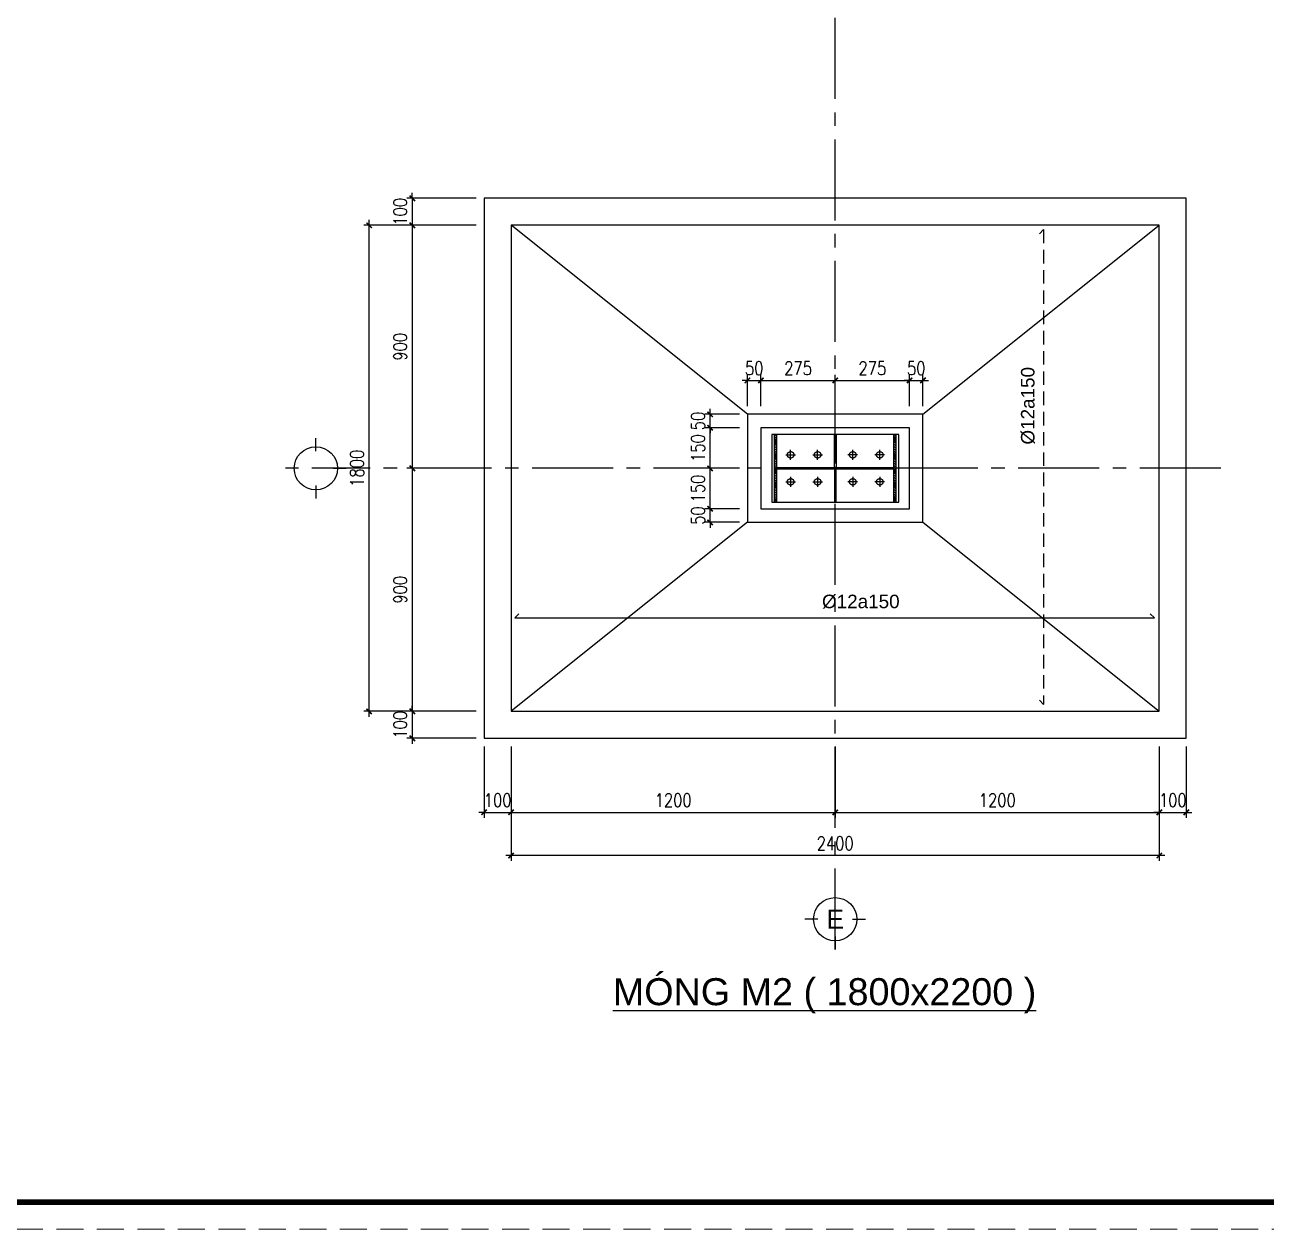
# Model space of a CAD drawing. Header units: inches. Extents: x 651127 to 1529722, y 768575 to 1021311.
# Drawn here: x 1204387 to 1227368, y 831541 to 853843 of the extents above; entities that cross this region are included whole.
import ezdxf
from ezdxf.enums import TextEntityAlignment as Align

# ---------------------------------------------------------------- set-up
doc = ezdxf.new("R2010")
doc.units = ezdxf.units.IN
doc.header["$LTSCALE"] = 1000
doc.header["$MEASUREMENT"] = 0
doc.linetypes.add('CENTER2', pattern=[1.125, 0.75, -0.125, 0.125, -0.125])
doc.linetypes.add('HIDDEN', pattern=[0.375, 0.25, -0.125])
doc.layers.get('DEFPOINTS').update_dxf_attribs({"color": 8, "lineweight": 9})
for name, color, linetype in [('DWGshare.com_1', 7, 'Continuous'), ('DWGshare.com_10', 7, 'Continuous'), ('DWGshare.com_11', 143, 'Continuous'), ('DWGshare.com_12', 51, 'Continuous'), ('DWGshare.com_2', 147, 'Continuous'), ('DWGshare.com_3', 7, 'Continuous'), ('DWGshare.com_4', 8, 'CENTER2'), ('DWGshare.com_6', 40, 'Continuous'), ('DWGshare.com_9', 8, 'Continuous')]:
    doc.layers.add(name, color=color, linetype=linetype)
doc.styles.add('DWGshare.com_2', font='VHELVEB.TTF')
doc.styles.add('DWGshare.com_3', font='VHELVEB.TTF')
doc.styles.add('DWGshare.com_4', font='romans.shx', dxfattribs={"width": 0.8})
doc.styles.add('DWGshare.com_6', font='VHELVEN.TTF')
doc.dimstyles.new('DWGshare.com_3', dxfattribs={"dimscale": 100, "dimtxt": 2.5, "dimasz": 1, "dimexe": 1, "dimexo": 1.5, "dimgap": 1, "dimtad": 1, "dimdec": 0, "dimlfac": 0.2, "dimzin": 0, "dimdsep": 46, "dimtxsty": 'DWGshare.com_4', "dimblk": 'DWGshare.com_1', "dimcen": 1.5, "dimdle": 1, "dimclrd": 256, "dimclre": 256, "dimclrt": 7, "dimadec": 0, "dimazin": 0, "dimtfac": 1, "dimtdec": 0, "dimtix": 1, "dimtmove": 2, "dimatfit": 3, "dimfxl": 1, "dimtolj": 1, "dimtzin": 0, "dimarcsym": 0})

# ---------------------------------------------------------------- blocks, each defined once
blk = doc.blocks.new('DWGshare.com_1')
at = {"color": 0, "linetype": 'ByBlock', "const_width": 0.3}
blk.add_lwpolyline([(-0.5, -0.5), (0.5, 0.5)], dxfattribs=at)
blk = doc.blocks.new('*D348')
at = {"layer": 'DEFPOINTS', "color": 0, "transparency": 16777216}
for p in [(1212890, 850631), (1211561, 850131), (1212890, 850131)]:
    blk.add_point(p, dxfattribs=at)
at = {"layer": 'DWGshare.com_2', "lineweight": -2, "transparency": 16777216}
for p, q in [((1212740, 850631), (1211461, 850631)), ((1211561, 850631), (1211561, 850731)), ((1211561, 850631), (1211561, 850131)), ((1212740, 850131), (1211461, 850131)), ((1211561, 850131), (1211561, 850031))]:
    blk.add_line(p, q, dxfattribs=at)
at = {"layer": 'DWGshare.com_2', "lineweight": -2, "transparency": 16777216, "xscale": 100, "yscale": 100, "zscale": 100}
for p, rotation in [((1211561, 850631), 270), ((1211561, 850131), 90)]:
    blk.add_blockref('DWGshare.com_1', p, dxfattribs=dict(at, rotation=rotation))
at = {"layer": 'DWGshare.com_2', "color": 7, "transparency": 16777216, "insert": (1211336, 850381), "char_height": 250, "attachment_point": 5, "rotation": 90, "style": 'DWGshare.com_4'}
blk.add_mtext('\\A1;100', dxfattribs=at)
blk = doc.blocks.new('*D349')
at = {"layer": 'DEFPOINTS', "color": 0, "transparency": 16777216}
for p in [(1212890, 850131), (1211561, 845631), (1212890, 845631)]:
    blk.add_point(p, dxfattribs=at)
at = {"layer": 'DWGshare.com_2', "lineweight": -2, "transparency": 16777216}
for p, q in [((1212740, 850131), (1211461, 850131)), ((1211561, 850231), (1211561, 845531)), ((1212740, 845631), (1211461, 845631))]:
    blk.add_line(p, q, dxfattribs=at)
at = {"layer": 'DWGshare.com_2', "lineweight": -2, "transparency": 16777216, "xscale": 100, "yscale": 100, "zscale": 100}
for p, rotation in [((1211561, 850131), 90), ((1211561, 845631), 270)]:
    blk.add_blockref('DWGshare.com_1', p, dxfattribs=dict(at, rotation=rotation))
at = {"layer": 'DWGshare.com_2', "color": 7, "transparency": 16777216, "insert": (1211336, 847881), "char_height": 250, "attachment_point": 5, "rotation": 90, "style": 'DWGshare.com_4'}
blk.add_mtext('\\A1;900', dxfattribs=at)
blk = doc.blocks.new('*D350')
at = {"layer": 'DEFPOINTS', "color": 0, "transparency": 16777216}
for p in [(1212890, 845631), (1211561, 841131), (1212890, 841131)]:
    blk.add_point(p, dxfattribs=at)
at = {"layer": 'DWGshare.com_2', "lineweight": -2, "transparency": 16777216}
for p, q in [((1211561, 845731), (1211561, 841031)), ((1212740, 845631), (1211461, 845631)), ((1212740, 841131), (1211461, 841131))]:
    blk.add_line(p, q, dxfattribs=at)
at = {"layer": 'DWGshare.com_2', "lineweight": -2, "transparency": 16777216, "xscale": 100, "yscale": 100, "zscale": 100}
for p, rotation in [((1211561, 845631), 90), ((1211561, 841131), 270)]:
    blk.add_blockref('DWGshare.com_1', p, dxfattribs=dict(at, rotation=rotation))
at = {"layer": 'DWGshare.com_2', "color": 7, "transparency": 16777216, "insert": (1211336, 843381), "char_height": 250, "attachment_point": 5, "rotation": 90, "style": 'DWGshare.com_4'}
blk.add_mtext('\\A1;900', dxfattribs=at)
blk = doc.blocks.new('*D351')
at = {"layer": 'DEFPOINTS', "color": 0, "transparency": 16777216}
for p in [(1212890, 841131), (1211561, 840631), (1212890, 840631)]:
    blk.add_point(p, dxfattribs=at)
at = {"layer": 'DWGshare.com_2', "lineweight": -2, "transparency": 16777216}
for p, q in [((1212740, 841131), (1211461, 841131)), ((1211561, 841131), (1211561, 841231)), ((1211561, 841131), (1211561, 840631)), ((1212740, 840631), (1211461, 840631)), ((1211561, 840631), (1211561, 840531))]:
    blk.add_line(p, q, dxfattribs=at)
at = {"layer": 'DWGshare.com_2', "lineweight": -2, "transparency": 16777216, "xscale": 100, "yscale": 100, "zscale": 100}
for p, rotation in [((1211561, 841131), 270), ((1211561, 840631), 90)]:
    blk.add_blockref('DWGshare.com_1', p, dxfattribs=dict(at, rotation=rotation))
at = {"layer": 'DWGshare.com_2', "color": 7, "transparency": 16777216, "insert": (1211336, 840881), "char_height": 250, "attachment_point": 5, "rotation": 90, "style": 'DWGshare.com_4'}
blk.add_mtext('\\A1;100', dxfattribs=at)
blk = doc.blocks.new('*D352')
at = {"layer": 'DEFPOINTS', "color": 0, "transparency": 16777216}
for p in [(1210761, 850131), (1212740, 850131), (1212890, 841131)]:
    blk.add_point(p, dxfattribs=at)
at = {"layer": 'DWGshare.com_2', "lineweight": -2, "transparency": 16777216}
for p, q in [((1212590, 850131), (1210661, 850131)), ((1210761, 841031), (1210761, 850231)), ((1212740, 841131), (1210661, 841131))]:
    blk.add_line(p, q, dxfattribs=at)
at = {"layer": 'DWGshare.com_2', "lineweight": -2, "transparency": 16777216, "xscale": 100, "yscale": 100, "zscale": 100}
for p, rotation in [((1210761, 850131), 90), ((1210761, 841131), 270)]:
    blk.add_blockref('DWGshare.com_1', p, dxfattribs=dict(at, rotation=rotation))
at = {"layer": 'DWGshare.com_2', "color": 7, "transparency": 16777216, "insert": (1210536, 845631), "char_height": 250, "attachment_point": 5, "rotation": 90, "style": 'DWGshare.com_4'}
blk.add_mtext('\\A1;1800', dxfattribs=at)
blk = doc.blocks.new('*D353')
at = {"layer": 'DEFPOINTS', "color": 0, "transparency": 16777216}
for p in [(1212890, 840631), (1213390, 840631), (1213390, 839260)]:
    blk.add_point(p, dxfattribs=at)
at = {"layer": 'DWGshare.com_2', "lineweight": -2, "transparency": 16777216}
for p, q in [((1212890, 840481), (1212890, 839160)), ((1213390, 840481), (1213390, 839160)), ((1212890, 839260), (1212790, 839260)), ((1212890, 839260), (1213390, 839260)), ((1213390, 839260), (1213490, 839260))]:
    blk.add_line(p, q, dxfattribs=at)
at = {"layer": 'DWGshare.com_2', "lineweight": -2, "transparency": 16777216, "xscale": 100, "yscale": 100, "zscale": 100}
blk.add_blockref('DWGshare.com_1', (1212890, 839260), dxfattribs=at)
at = {"layer": 'DWGshare.com_2', "lineweight": -2, "transparency": 16777216, "xscale": 100, "yscale": 100, "zscale": 100, "rotation": 180}
blk.add_blockref('DWGshare.com_1', (1213390, 839260), dxfattribs=at)
at = {"layer": 'DWGshare.com_2', "color": 7, "transparency": 16777216, "insert": (1213140, 839485), "char_height": 250, "attachment_point": 5, "style": 'DWGshare.com_4'}
blk.add_mtext('\\A1;100', dxfattribs=at)
blk = doc.blocks.new('*D354')
at = {"layer": 'DEFPOINTS', "color": 0, "transparency": 16777216}
for p in [(1213390, 840631), (1219390, 840631), (1219390, 839260)]:
    blk.add_point(p, dxfattribs=at)
at = {"layer": 'DWGshare.com_2', "lineweight": -2, "transparency": 16777216}
for p, q in [((1213390, 840481), (1213390, 839160)), ((1219390, 840481), (1219390, 839160)), ((1213290, 839260), (1219490, 839260))]:
    blk.add_line(p, q, dxfattribs=at)
at = {"layer": 'DWGshare.com_2', "lineweight": -2, "transparency": 16777216, "xscale": 100, "yscale": 100, "zscale": 100, "rotation": 180}
blk.add_blockref('DWGshare.com_1', (1213390, 839260), dxfattribs=at)
at = {"layer": 'DWGshare.com_2', "lineweight": -2, "transparency": 16777216, "xscale": 100, "yscale": 100, "zscale": 100}
blk.add_blockref('DWGshare.com_1', (1219390, 839260), dxfattribs=at)
at = {"layer": 'DWGshare.com_2', "color": 7, "transparency": 16777216, "insert": (1216390, 839485), "char_height": 250, "attachment_point": 5, "style": 'DWGshare.com_4'}
blk.add_mtext('\\A1;1200', dxfattribs=at)
blk = doc.blocks.new('*D355')
at = {"layer": 'DEFPOINTS', "color": 0, "transparency": 16777216}
for p in [(1219390, 840631), (1225390, 840631), (1225390, 839260)]:
    blk.add_point(p, dxfattribs=at)
at = {"layer": 'DWGshare.com_2', "lineweight": -2, "transparency": 16777216}
for p, q in [((1219390, 840481), (1219390, 839160)), ((1225390, 840481), (1225390, 839160)), ((1219290, 839260), (1225490, 839260))]:
    blk.add_line(p, q, dxfattribs=at)
at = {"layer": 'DWGshare.com_2', "lineweight": -2, "transparency": 16777216, "xscale": 100, "yscale": 100, "zscale": 100, "rotation": 180}
blk.add_blockref('DWGshare.com_1', (1219390, 839260), dxfattribs=at)
at = {"layer": 'DWGshare.com_2', "lineweight": -2, "transparency": 16777216, "xscale": 100, "yscale": 100, "zscale": 100}
blk.add_blockref('DWGshare.com_1', (1225390, 839260), dxfattribs=at)
at = {"layer": 'DWGshare.com_2', "color": 7, "transparency": 16777216, "insert": (1222390, 839485), "char_height": 250, "attachment_point": 5, "style": 'DWGshare.com_4'}
blk.add_mtext('\\A1;1200', dxfattribs=at)
blk = doc.blocks.new('*D356')
at = {"layer": 'DEFPOINTS', "color": 0, "transparency": 16777216}
for p in [(1225390, 840631), (1225890, 840631), (1225890, 839260)]:
    blk.add_point(p, dxfattribs=at)
at = {"layer": 'DWGshare.com_2', "lineweight": -2, "transparency": 16777216}
for p, q in [((1225390, 840481), (1225390, 839160)), ((1225890, 840481), (1225890, 839160)), ((1225390, 839260), (1225290, 839260)), ((1225390, 839260), (1225890, 839260)), ((1225890, 839260), (1225990, 839260))]:
    blk.add_line(p, q, dxfattribs=at)
at = {"layer": 'DWGshare.com_2', "lineweight": -2, "transparency": 16777216, "xscale": 100, "yscale": 100, "zscale": 100}
blk.add_blockref('DWGshare.com_1', (1225390, 839260), dxfattribs=at)
at = {"layer": 'DWGshare.com_2', "lineweight": -2, "transparency": 16777216, "xscale": 100, "yscale": 100, "zscale": 100, "rotation": 180}
blk.add_blockref('DWGshare.com_1', (1225890, 839260), dxfattribs=at)
at = {"layer": 'DWGshare.com_2', "color": 7, "transparency": 16777216, "insert": (1225640, 839485), "char_height": 250, "attachment_point": 5, "style": 'DWGshare.com_4'}
blk.add_mtext('\\A1;100', dxfattribs=at)
blk = doc.blocks.new('*D357')
at = {"layer": 'DEFPOINTS', "color": 0, "transparency": 16777216}
for p in [(1213390, 840481), (1225390, 840631), (1213390, 838460)]:
    blk.add_point(p, dxfattribs=at)
at = {"layer": 'DWGshare.com_2', "lineweight": -2, "transparency": 16777216}
for p, q in [((1225390, 840481), (1225390, 838360)), ((1213390, 840331), (1213390, 838360)), ((1225490, 838460), (1213290, 838460))]:
    blk.add_line(p, q, dxfattribs=at)
at = {"layer": 'DWGshare.com_2', "lineweight": -2, "transparency": 16777216, "xscale": 100, "yscale": 100, "zscale": 100, "rotation": 180}
blk.add_blockref('DWGshare.com_1', (1213390, 838460), dxfattribs=at)
at = {"layer": 'DWGshare.com_2', "lineweight": -2, "transparency": 16777216, "xscale": 100, "yscale": 100, "zscale": 100}
blk.add_blockref('DWGshare.com_1', (1225390, 838460), dxfattribs=at)
at = {"layer": 'DWGshare.com_2', "color": 7, "transparency": 16777216, "insert": (1219390, 838685), "char_height": 250, "attachment_point": 5, "style": 'DWGshare.com_4'}
blk.add_mtext('\\A1;2400', dxfattribs=at)
blk = doc.blocks.new('DWGshare.com_2')
for p, q in [((0, 320), (0, 560)), ((-320, 0), (-560, 0)), ((320, 0), (560, 0)), ((0, -320), (0, -560))]:
    blk.add_line(p, q)
blk.add_circle((0, 0), 400)
at = {"linetype": 'Continuous', "style": 'DWGshare.com_2'}
blk.add_attdef('2', text='', height=350, dxfattribs=at).set_placement((0, 0), align=Align.MIDDLE_CENTER)
blk = doc.blocks.new('*D365')
at = {"layer": 'DEFPOINTS', "color": 0, "transparency": 16777216}
for p in [(1218015, 847259), (1217765, 846631), (1218015, 846631)]:
    blk.add_point(p, dxfattribs=at)
at = {"layer": 'DWGshare.com_2', "lineweight": -2, "transparency": 16777216}
for p, q in [((1217765, 846781), (1217765, 847359)), ((1218015, 846781), (1218015, 847359)), ((1217765, 847259), (1217665, 847259)), ((1217765, 847259), (1218015, 847259)), ((1218015, 847259), (1218115, 847259))]:
    blk.add_line(p, q, dxfattribs=at)
at = {"layer": 'DWGshare.com_2', "lineweight": -2, "transparency": 16777216, "xscale": 100, "yscale": 100, "zscale": 100}
blk.add_blockref('DWGshare.com_1', (1217765, 847259), dxfattribs=at)
at = {"layer": 'DWGshare.com_2', "lineweight": -2, "transparency": 16777216, "xscale": 100, "yscale": 100, "zscale": 100, "rotation": 180}
blk.add_blockref('DWGshare.com_1', (1218015, 847259), dxfattribs=at)
at = {"layer": 'DWGshare.com_2', "color": 7, "transparency": 16777216, "insert": (1217890, 847484), "char_height": 250, "attachment_point": 5, "style": 'DWGshare.com_4'}
blk.add_mtext('\\A1;50', dxfattribs=at)
blk = doc.blocks.new('*D366')
at = {"layer": 'DEFPOINTS', "color": 0, "transparency": 16777216}
for p in [(1219390, 847259), (1218015, 846631), (1219390, 846631)]:
    blk.add_point(p, dxfattribs=at)
at = {"layer": 'DWGshare.com_2', "lineweight": -2, "transparency": 16777216}
for p, q in [((1218015, 846781), (1218015, 847359)), ((1219390, 846781), (1219390, 847359)), ((1217915, 847259), (1219490, 847259))]:
    blk.add_line(p, q, dxfattribs=at)
at = {"layer": 'DWGshare.com_2', "lineweight": -2, "transparency": 16777216, "xscale": 100, "yscale": 100, "zscale": 100, "rotation": 180}
blk.add_blockref('DWGshare.com_1', (1218015, 847259), dxfattribs=at)
at = {"layer": 'DWGshare.com_2', "lineweight": -2, "transparency": 16777216, "xscale": 100, "yscale": 100, "zscale": 100}
blk.add_blockref('DWGshare.com_1', (1219390, 847259), dxfattribs=at)
at = {"layer": 'DWGshare.com_2', "color": 7, "transparency": 16777216, "insert": (1218702, 847484), "char_height": 250, "attachment_point": 5, "style": 'DWGshare.com_4'}
blk.add_mtext('\\A1;275', dxfattribs=at)
blk = doc.blocks.new('*D367')
at = {"layer": 'DEFPOINTS', "color": 0, "transparency": 16777216}
for p in [(1220765, 847259), (1219390, 846631), (1220765, 846631)]:
    blk.add_point(p, dxfattribs=at)
at = {"layer": 'DWGshare.com_2', "lineweight": -2, "transparency": 16777216}
for p, q in [((1219390, 846781), (1219390, 847359)), ((1220765, 846781), (1220765, 847359)), ((1219290, 847259), (1220865, 847259))]:
    blk.add_line(p, q, dxfattribs=at)
at = {"layer": 'DWGshare.com_2', "lineweight": -2, "transparency": 16777216, "xscale": 100, "yscale": 100, "zscale": 100, "rotation": 180}
blk.add_blockref('DWGshare.com_1', (1219390, 847259), dxfattribs=at)
at = {"layer": 'DWGshare.com_2', "lineweight": -2, "transparency": 16777216, "xscale": 100, "yscale": 100, "zscale": 100}
blk.add_blockref('DWGshare.com_1', (1220765, 847259), dxfattribs=at)
at = {"layer": 'DWGshare.com_2', "color": 7, "transparency": 16777216, "insert": (1220077, 847484), "char_height": 250, "attachment_point": 5, "style": 'DWGshare.com_4'}
blk.add_mtext('\\A1;275', dxfattribs=at)
blk = doc.blocks.new('*D368')
at = {"layer": 'DEFPOINTS', "color": 0, "transparency": 16777216}
for p in [(1221015, 847259), (1220765, 846631), (1221015, 846631)]:
    blk.add_point(p, dxfattribs=at)
at = {"layer": 'DWGshare.com_2', "lineweight": -2, "transparency": 16777216}
for p, q in [((1220765, 846781), (1220765, 847359)), ((1221015, 846781), (1221015, 847359)), ((1220765, 847259), (1220665, 847259)), ((1220765, 847259), (1221015, 847259)), ((1221015, 847259), (1221115, 847259))]:
    blk.add_line(p, q, dxfattribs=at)
at = {"layer": 'DWGshare.com_2', "lineweight": -2, "transparency": 16777216, "xscale": 100, "yscale": 100, "zscale": 100}
blk.add_blockref('DWGshare.com_1', (1220765, 847259), dxfattribs=at)
at = {"layer": 'DWGshare.com_2', "lineweight": -2, "transparency": 16777216, "xscale": 100, "yscale": 100, "zscale": 100, "rotation": 180}
blk.add_blockref('DWGshare.com_1', (1221015, 847259), dxfattribs=at)
at = {"layer": 'DWGshare.com_2', "color": 7, "transparency": 16777216, "insert": (1220890, 847484), "char_height": 250, "attachment_point": 5, "style": 'DWGshare.com_4'}
blk.add_mtext('\\A1;50', dxfattribs=at)
blk = doc.blocks.new('*D369')
at = {"layer": 'DEFPOINTS', "color": 0, "transparency": 16777216}
for p in [(1217074, 844881), (1217765, 844881), (1217765, 844631)]:
    blk.add_point(p, dxfattribs=at)
at = {"layer": 'DWGshare.com_2', "lineweight": -2, "transparency": 16777216}
for p, q in [((1217615, 844881), (1216974, 844881)), ((1217074, 844881), (1217074, 844981)), ((1217074, 844631), (1217074, 844881)), ((1217615, 844631), (1216974, 844631)), ((1217074, 844631), (1217074, 844531))]:
    blk.add_line(p, q, dxfattribs=at)
at = {"layer": 'DWGshare.com_2', "lineweight": -2, "transparency": 16777216, "xscale": 100, "yscale": 100, "zscale": 100}
for p, rotation in [((1217074, 844881), 270), ((1217074, 844631), 90)]:
    blk.add_blockref('DWGshare.com_1', p, dxfattribs=dict(at, rotation=rotation))
at = {"layer": 'DWGshare.com_2', "color": 7, "transparency": 16777216, "insert": (1216849, 844756), "char_height": 250, "attachment_point": 5, "rotation": 90, "style": 'DWGshare.com_4'}
blk.add_mtext('\\A1;50', dxfattribs=at)
blk = doc.blocks.new('*D370')
at = {"layer": 'DEFPOINTS', "color": 0, "transparency": 16777216}
for p in [(1217074, 845631), (1217765, 845631), (1217765, 844881)]:
    blk.add_point(p, dxfattribs=at)
at = {"layer": 'DWGshare.com_2', "lineweight": -2, "transparency": 16777216}
for p, q in [((1217074, 844781), (1217074, 845731)), ((1217615, 845631), (1216974, 845631)), ((1217615, 844881), (1216974, 844881))]:
    blk.add_line(p, q, dxfattribs=at)
at = {"layer": 'DWGshare.com_2', "lineweight": -2, "transparency": 16777216, "xscale": 100, "yscale": 100, "zscale": 100}
for p, rotation in [((1217074, 845631), 90), ((1217074, 844881), 270)]:
    blk.add_blockref('DWGshare.com_1', p, dxfattribs=dict(at, rotation=rotation))
at = {"layer": 'DWGshare.com_2', "color": 7, "transparency": 16777216, "insert": (1216849, 845256), "char_height": 250, "attachment_point": 5, "rotation": 90, "style": 'DWGshare.com_4'}
blk.add_mtext('\\A1;150', dxfattribs=at)
blk = doc.blocks.new('*D371')
at = {"layer": 'DEFPOINTS', "color": 0, "transparency": 16777216}
for p in [(1217074, 846381), (1217765, 846381), (1217765, 845631)]:
    blk.add_point(p, dxfattribs=at)
at = {"layer": 'DWGshare.com_2', "lineweight": -2, "transparency": 16777216}
for p, q in [((1217074, 845531), (1217074, 846481)), ((1217615, 846381), (1216974, 846381)), ((1217615, 845631), (1216974, 845631))]:
    blk.add_line(p, q, dxfattribs=at)
at = {"layer": 'DWGshare.com_2', "lineweight": -2, "transparency": 16777216, "xscale": 100, "yscale": 100, "zscale": 100}
for p, rotation in [((1217074, 846381), 90), ((1217074, 845631), 270)]:
    blk.add_blockref('DWGshare.com_1', p, dxfattribs=dict(at, rotation=rotation))
at = {"layer": 'DWGshare.com_2', "color": 7, "transparency": 16777216, "insert": (1216849, 846006), "char_height": 250, "attachment_point": 5, "rotation": 90, "style": 'DWGshare.com_4'}
blk.add_mtext('\\A1;150', dxfattribs=at)
blk = doc.blocks.new('*D372')
at = {"layer": 'DEFPOINTS', "color": 0, "transparency": 16777216}
for p in [(1217074, 846631), (1217765, 846631), (1217765, 846381)]:
    blk.add_point(p, dxfattribs=at)
at = {"layer": 'DWGshare.com_2', "lineweight": -2, "transparency": 16777216}
for p, q in [((1217615, 846631), (1216974, 846631)), ((1217074, 846631), (1217074, 846731)), ((1217074, 846381), (1217074, 846631)), ((1217615, 846381), (1216974, 846381)), ((1217074, 846381), (1217074, 846281))]:
    blk.add_line(p, q, dxfattribs=at)
at = {"layer": 'DWGshare.com_2', "lineweight": -2, "transparency": 16777216, "xscale": 100, "yscale": 100, "zscale": 100}
for p, rotation in [((1217074, 846631), 270), ((1217074, 846381), 90)]:
    blk.add_blockref('DWGshare.com_1', p, dxfattribs=dict(at, rotation=rotation))
at = {"layer": 'DWGshare.com_2', "color": 7, "transparency": 16777216, "insert": (1216849, 846506), "char_height": 250, "attachment_point": 5, "rotation": 90, "style": 'DWGshare.com_4'}
blk.add_mtext('\\A1;50', dxfattribs=at)

msp = doc.modelspace()

# ---------------------------------------------------------------- hatches: boundary and pattern name
at = {"layer": 'DWGshare.com_9'}
h = msp.add_hatch(dxfattribs=at)
h.set_pattern_fill('ANSI31', color=256, scale=250, angle=-90, style=0)
h.set_pattern_definition([(315, (-281557.8, 3932436.54), (22.0970869, 22.0970869), [])])
h.paths.add_polyline_path([(1220474.8, 845615.5), (1218304.8, 845615.5), (1218304.8, 845005.5), (1218264.8, 845005.5), (1218264.8, 846255.5), (1218304.8, 846255.5), (1218304.8, 845645.5), (1220474.8, 845645.5), (1220474.8, 846255.5), (1220514.8, 846255.5), (1220514.8, 845005.5), (1220474.8, 845005.5)])

# ---------------------------------------------------------------- linework, layer by layer
at = {"layer": 'DEFPOINTS', "linetype": 'HIDDEN', "ltscale": 2}
msp.add_lwpolyline([(1180221.5, 831540.9), (1264321.5, 831540.9), (1264321.5, 890940.9), (1180221.5, 890940.9)], close=True, dxfattribs=at)
at = {"layer": 'DWGshare.com_1', "const_width": 100}
msp.add_lwpolyline([(1182221.5, 832040.9), (1263821.5, 832040.9), (1263821.5, 890440.9), (1182221.5, 890440.9)], close=True, dxfattribs=at)
at = {"layer": 'DWGshare.com_11'}
for p, q in [((1217764.8, 846630.5), (1213389.8, 850130.5)), ((1221014.8, 846630.5), (1225389.8, 850130.5)), ((1217764.8, 844630.5), (1213389.8, 841130.5)), ((1221014.8, 844630.5), (1225389.8, 841130.5))]:
    msp.add_line(p, q, dxfattribs=at)
for points in [[(1212889.8, 850630.5), (1212889.8, 840630.5), (1225889.8, 840630.5), (1225889.8, 850630.5)], [(1217764.8, 846630.5), (1217764.8, 844630.5), (1221014.8, 844630.5), (1221014.8, 846630.5)]]:
    msp.add_lwpolyline(points, close=True, dxfattribs=at)
at = {"layer": 'DWGshare.com_12'}
for points in [[(1220474.8, 845615.5), (1218304.8, 845615.5), (1218304.8, 845005.5), (1218264.8, 845005.5), (1218264.8, 846255.5), (1218304.8, 846255.5), (1218304.8, 845645.5), (1220474.8, 845645.5), (1220474.8, 846255.5), (1220514.8, 846255.5), (1220514.8, 845005.5), (1220474.8, 845005.5)], [(1219374.8, 845645.5), (1219374.8, 846255.5), (1219404.8, 846255.5), (1219404.8, 845645.5)], [(1219374.8, 845615.5), (1219374.8, 845005.5), (1219404.8, 845005.5), (1219404.8, 845615.5)]]:
    msp.add_lwpolyline(points, close=True, dxfattribs=at)
at = {"layer": 'DWGshare.com_3'}
for points in [[(1213389.8, 850130.5), (1213389.8, 841130.5), (1225389.8, 841130.5), (1225389.8, 850130.5)], [(1218014.8, 846380.5), (1218014.8, 844880.5), (1220764.8, 844880.5), (1220764.8, 846380.5)], [(1218214.8, 846255.5), (1218214.8, 845005.5), (1220564.8, 845005.5), (1220564.8, 846255.5)]]:
    msp.add_lwpolyline(points, close=True, dxfattribs=at)
at = {"layer": 'DWGshare.com_3', "color": 1, "linetype": 'HIDDEN'}
msp.add_lwpolyline([(1223171.4, 849975.1), (1223247, 850050.7), (1223247, 841259.2), (1223171.4, 841339.4)], dxfattribs=at)
at = {"layer": 'DWGshare.com_3', "color": 1}
msp.add_lwpolyline([(1213531.8, 842938.5), (1213456.2, 842862.8), (1225302.9, 842862.8), (1225222.7, 842938.5)], dxfattribs=at)
at = {"layer": 'DWGshare.com_4', "ltscale": 2}
for p, q in [((1219389.8, 836721.5), (1219389.8, 884855.5)), ((1226527.5, 845630.5), (1209699.5, 845630.5))]:
    msp.add_line(p, q, dxfattribs=at)
at = {"layer": 'DWGshare.com_4'}
for p, q in [((1218564.8, 845790.5), (1218564.8, 845970.5)), ((1219064.8, 845790.5), (1219064.8, 845970.5)), ((1219714.8, 845790.5), (1219714.8, 845970.5)), ((1220214.8, 845790.5), (1220214.8, 845970.5)), ((1218474.8, 845880.5), (1218654.8, 845880.5)), ((1218974.8, 845880.5), (1219154.8, 845880.5)), ((1219804.8, 845880.5), (1219624.8, 845880.5)), ((1220304.8, 845880.5), (1220124.8, 845880.5)), ((1218474.8, 845380.5), (1218654.8, 845380.5)), ((1218564.8, 845470.5), (1218564.8, 845290.5)), ((1218974.8, 845380.5), (1219154.8, 845380.5)), ((1219064.8, 845470.5), (1219064.8, 845290.5)), ((1219804.8, 845380.5), (1219624.8, 845380.5)), ((1219714.8, 845470.5), (1219714.8, 845290.5)), ((1220304.8, 845380.5), (1220124.8, 845380.5)), ((1220214.8, 845470.5), (1220214.8, 845290.5))]:
    msp.add_line(p, q, dxfattribs=at)
for centre in [(1218564.8, 845880.5), (1219064.8, 845880.5), (1219714.8, 845880.5), (1220214.8, 845880.5), (1218564.8, 845380.5), (1219064.8, 845380.5), (1219714.8, 845380.5), (1220214.8, 845380.5)]:
    msp.add_circle(centre, 60, dxfattribs=at)

# ---------------------------------------------------------------- block references
at = {"layer": 'DWGshare.com_6', "linetype": 'CENTER2'}
msp.add_blockref('DWGshare.com_2', (1209774.9, 845630.5), dxfattribs=at)
msp.add_blockref('DWGshare.com_2', (1219389.8, 837281.5), dxfattribs=at).add_auto_attribs({'2': 'E'})

# ---------------------------------------------------------------- texts
at = {"layer": 'DWGshare.com_10', "style": 'DWGshare.com_6'}
msp.add_text('Þ12a150', height=250, rotation=90, dxfattribs=at).set_placement((1222953.8, 846788.8), align=Align.MIDDLE)
msp.add_text('Þ12a150', height=250, dxfattribs=at).set_placement((1219864.1, 843166), align=Align.MIDDLE)
at = {"layer": 'DWGshare.com_10', "style": 'DWGshare.com_3'}
msp.add_text('%%UMOÙNG M2 ( 1800x2200 )', height=500, dxfattribs=at).set_placement((1215272.3, 835539), align=Align.BOTTOM_LEFT)

# ---------------------------------------------------------------- dimensions: what is measured, and where the dimension line sits
at = {"layer": 'DWGshare.com_2'}
for base, p1, p2, picture, middle in [((1211560.7, 850130.5), (1212889.8, 850630.5), (1212889.8, 850130.5), '*D348', (1211335.7, 850380.5)), ((1210760.7, 850130.5), (1212889.8, 841130.5), (1212739.8, 850130.5), '*D352', (1210535.7, 845630.5)), ((1211560.7, 845630.5), (1212889.8, 850130.5), (1212889.8, 845630.5), '*D349', (1211335.7, 847880.5)), ((1217073.8, 846630.5), (1217764.8, 846380.5), (1217764.8, 846630.5), '*D372', (1216848.8, 846505.5)), ((1217073.8, 846380.5), (1217764.8, 845630.5), (1217764.8, 846380.5), '*D371', (1216848.8, 846005.5)), ((1211560.7, 841130.5), (1212889.8, 845630.5), (1212889.8, 841130.5), '*D350', (1211335.7, 843380.5)), ((1217073.8, 845630.5), (1217764.8, 844880.5), (1217764.8, 845630.5), '*D370', (1216848.8, 845255.5)), ((1217073.8, 844880.5), (1217764.8, 844630.5), (1217764.8, 844880.5), '*D369', (1216848.8, 844755.5)), ((1211560.7, 840630.5), (1212889.8, 841130.5), (1212889.8, 840630.5), '*D351', (1211335.7, 840880.5))]:
    dim = msp.add_linear_dim(base=base, p1=p1, p2=p2, angle=90, dimstyle='DWGshare.com_3', dxfattribs=at)
    dim.commit()
    dim.dimension.update_dxf_attribs({"geometry": picture, "text_midpoint": middle})
for base, p1, p2, picture, middle in [((1218014.8, 847259.2), (1217764.8, 846630.5), (1218014.8, 846630.5), '*D365', (1217889.8, 847484.2)), ((1219389.8, 847259.2), (1218014.8, 846630.5), (1219389.8, 846630.5), '*D366', (1218702.3, 847484.2)), ((1220764.8, 847259.2), (1219389.8, 846630.5), (1220764.8, 846630.5), '*D367', (1220077.3, 847484.2)), ((1221014.8, 847259.2), (1220764.8, 846630.5), (1221014.8, 846630.5), '*D368', (1220889.8, 847484.2)), ((1213389.8, 839259.9), (1212889.8, 840630.5), (1213389.8, 840630.5), '*D353', (1213139.8, 839484.9)), ((1219389.8, 839259.9), (1213389.8, 840630.5), (1219389.8, 840630.5), '*D354', (1216389.8, 839484.9)), ((1213389.8, 838459.9), (1225389.8, 840630.5), (1213389.8, 840480.5), '*D357', (1219389.8, 838684.9)), ((1225389.8, 839259.9), (1219389.8, 840630.5), (1225389.8, 840630.5), '*D355', (1222389.8, 839484.9)), ((1225889.8, 839259.9), (1225389.8, 840630.5), (1225889.8, 840630.5), '*D356', (1225639.8, 839484.9))]:
    dim = msp.add_linear_dim(base=base, p1=p1, p2=p2, dimstyle='DWGshare.com_3', dxfattribs=at)
    dim.commit()
    dim.dimension.update_dxf_attribs({"geometry": picture, "text_midpoint": middle})

doc.saveas('drawing.dxf')
